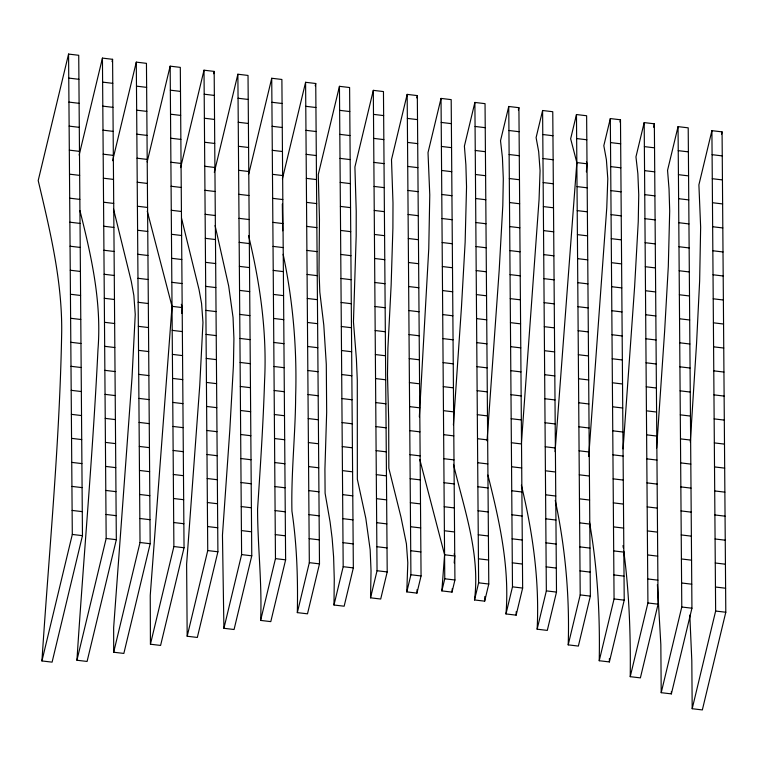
<?xml version="1.0" encoding="UTF-8"?>
<svg xmlns="http://www.w3.org/2000/svg" width="764" height="764" viewBox="0 0 764 764"><rect width="100%" height="100%" fill="white"/><g stroke="black" fill="none" stroke-linecap="round" stroke-linejoin="round"><path stroke-width="1.15" d="M180.619 167.612L204.007 70.192L214.168 71.405L217.902 551.78L197.332 637.453L187.18 636.24L186.617 564.185L199.748 385.514L202.966 322.494L201.572 303.499L199.003 289.441L181.488 218.103M656.648 448L664.623 331.328L668.309 266.388L669.694 211.017L669.035 188.966L667.555 170.315L678.05 126.633L688.202 127.836L691.936 608.211L671.375 693.884L661.213 692.681L660.841 644.644L657.393 584.594M671.375 693.884L671.375 691.515M214.302 172.387L237.871 74.223L248.023 75.435L251.767 555.81L234.07 629.507L223.909 628.304L222.458 535.153L229.811 430.151L233.421 365.526L233.918 338.643L233.049 317.49L228.684 286.042L215.076 225.533M623.08 448.869L634.636 286.376L638.246 221.751L638.742 194.868L637.864 173.714L635.954 156.868L644.186 122.603L654.347 123.806L658.081 604.181L640.385 677.878L630.233 676.675C630.701 634.779 629.259 592.797 623.777 551.226M248.778 173.839L271.726 78.262L281.887 79.466L285.621 559.84L270.79 621.619L260.629 620.416C262.176 583.257 257.63 546.279 257.573 509.187C260.371 466.412 263.246 423.628 264.583 380.778C267.075 331.834 260.018 283.1 248.558 235.627M588.738 456.442L606.769 207.76L607.791 178.719L606.396 159.724L603.818 145.666L610.321 118.573L620.483 119.776L624.217 600.151L609.385 661.93L599.234 660.726C600.093 614.351 597.524 567.833 589.464 522.118M609.385 661.93L609.405 658.492M282.432 178.757L305.59 82.292L315.742 83.496L319.486 563.87L307.491 613.826L297.33 612.613C297.998 578.711 296.929 544.694 291.934 511.106C291.065 472.849 295.42 434.706 295.649 396.449C297.091 348.766 293.004 300.987 283.138 254.316M555.065 451.658L576.839 162.579L570.651 138.771L576.467 114.543L586.628 115.746L590.362 596.121L578.367 646.077L568.206 644.864C569.724 596.407 565.36 547.864 555.256 500.449M333.983 605.012L334.269 579.026L333.61 556.966L332.139 538.324L330.096 522.022L325.101 493.229L324.92 469.211L326.667 412.302L326.295 364.266L323.793 325.101L319.81 292.087L319.018 270.599L319.457 219.172L318.273 174.526L339.445 86.322L349.606 87.526L353.34 567.9L344.144 606.215L333.983 605.012L343.189 566.687L339.445 86.322M521.459 442.566L539.05 199.7L540.072 170.658L538.677 151.664L536.099 137.596L542.602 110.503L552.764 111.716L556.498 592.09L547.301 630.405L537.14 629.192C539.594 580.65 532.728 532.298 521.382 485.197M370.54 597.82L371.037 570.937L370.168 549.774L365.813 518.336L357.342 479.219L357.294 380.224L356.406 359.128L353.455 321.835L356.177 236.105L356.225 211.084L354.907 166.982L373.309 90.353L383.461 91.565L387.205 571.93L380.701 599.024L370.54 597.82L377.044 570.727L373.309 90.353M487.05 440.818L499.188 270.255L502.808 205.621L503.304 178.747L502.425 157.585L500.515 140.748L508.748 106.473L518.909 107.686L522.643 588.06L516.139 615.154L505.978 613.941C509.779 566.793 499.36 520.446 487.9 475.074M516.139 615.154L516.206 611.639M406.792 591.89L407.804 562.848L406.419 543.853L400.957 516.999L388.838 468.284L388.675 419.379L387.482 374.742L387.902 348.183L391.139 285.125L392.897 228.216L392.992 203.004L391.502 159.628L407.164 94.383L417.325 95.595L421.059 575.961L416.953 593.103L406.792 591.89L410.908 574.757L407.164 94.383M416.953 593.103L417.068 589.617M453.405 424.994L461.466 307.138L465.142 242.207L466.537 186.827L465.878 164.776L464.397 146.134L474.883 102.443L485.044 103.656L488.779 584.03L484.672 601.163L474.511 599.95C480.384 553.413 463.987 508.881 453.491 464.331M484.672 601.163L484.834 596.512M79.141 155.102L102.433 58.102L112.585 59.315L116.329 539.68L87.086 661.452L76.935 660.239C83.629 556.612 92.912 453.138 97.983 349.396C101.774 302.248 91.355 255.902 79.905 210.53M690.293 442.146L696.567 343.313L699.643 280.923L700.645 227.166L698.898 184.85L711.905 130.663L722.066 131.876L725.8 612.241L702.345 709.928L692.194 708.715L691.812 660.679L689.806 615.096M41.934 660.946C49.106 550.882 59.869 440.933 61.712 330.602C61.97 279.634 49.851 229.849 38.2 180.571L68.569 54.072L78.73 55.285L82.464 535.65L52.095 662.149L41.934 660.946L72.303 534.447L68.569 54.072M147.251 211.131L172.015 306.354L150.241 595.433L150.432 644.224L160.593 645.427L184.048 547.75L180.304 67.375L170.152 66.162L147.156 161.939M181.737 313.393L182.176 307.558L181.335 304.311M419.331 416.915L428.766 248.672L429.769 194.915L428.021 152.599L441.029 98.413L451.19 99.626L454.924 579.991L452.011 592.11L441.859 590.897L444.581 554.769L419.808 459.546M452.011 592.11L452.278 588.614M454.208 562.972L454.733 555.972L454.169 553.814M586.38 171.948L587 163.782L586.437 161.624M112.031 61.626L112.585 59.315M112.623 160.707L136.288 62.132L146.449 63.345L150.183 543.71L123.844 653.43L113.683 652.227L113.655 627.53L132.029 377.454L135.247 314.434L133.853 295.439L131.284 281.372L113.492 208.944M213.614 73.726L214.168 71.405M76.935 660.239L106.167 538.477L102.433 58.102M113.683 652.227L140.022 542.507L136.288 62.132M150.432 644.224L173.886 546.537L170.152 66.162M315.198 85.797L315.742 83.496M187.18 636.24L207.741 550.567L204.007 70.192M223.909 628.304L241.605 554.597L237.871 74.223M260.629 620.416L275.47 558.627L271.726 78.262M416.772 97.878L417.325 95.595M297.33 612.613L309.324 562.657L305.59 82.292M518.355 109.968L518.909 107.686M441.859 590.897L444.763 578.787L441.029 98.413M474.511 599.95L478.627 582.817L474.883 102.443M619.938 122.039L620.483 119.776M505.978 613.941L512.482 586.847L508.748 106.473M653.526 127.235L654.347 123.806M537.14 629.192L546.346 590.878L542.602 110.503M568.206 644.864L580.201 594.908L576.467 114.543M721.512 134.177L722.066 131.876M599.234 660.726L614.065 598.938L610.321 118.573M630.233 676.675L647.92 602.968L644.186 122.603M661.213 692.681L681.784 607.008L678.05 126.633M692.194 708.715L715.639 611.038L711.905 130.663M68.76 78.09L78.912 79.303M102.615 82.12L112.776 83.333M136.479 86.151L146.631 87.363M170.334 90.181L180.495 91.394M204.198 94.211L214.35 95.424M238.053 98.25L248.214 99.454M271.917 102.28L282.069 103.484M305.772 106.311L315.933 107.514M339.636 110.341L349.788 111.544M373.491 114.371L383.652 115.584M407.355 118.401L417.516 119.614M441.21 122.431L451.371 123.644M475.074 126.461L485.236 127.674M508.929 130.491L519.09 131.704M542.793 134.521L552.955 135.734M576.658 138.561L586.809 139.764M610.512 142.591L620.674 143.794M644.377 146.621L654.528 147.824M678.231 150.651L688.393 151.864M712.096 154.681L722.247 155.894M68.941 102.109L79.103 103.321M102.806 106.139L112.957 107.352M136.66 110.169L146.822 111.382M170.525 114.199L180.676 115.412M204.38 118.229L214.541 119.442M238.244 122.269L248.395 123.472M272.099 126.299L282.26 127.502M305.963 130.329L316.124 131.532M339.818 134.359L349.979 135.562M373.682 138.389L383.843 139.602M407.537 142.419L417.698 143.632M441.401 146.449L451.562 147.662M475.265 150.479L485.417 151.692M509.12 154.509L519.281 155.722M542.984 158.54L553.136 159.752M576.839 162.579L587 163.782M610.703 166.609L620.855 167.813M644.558 170.639L654.719 171.843M678.422 174.669L688.574 175.882M712.277 178.7L722.438 179.912M69.132 126.127L79.284 127.34M102.987 130.157L113.148 131.37M136.852 134.187L147.003 135.4M170.706 138.217L180.867 139.43M204.571 142.247L214.732 143.46M238.425 146.287L248.587 147.49M272.29 150.317L282.451 151.52M306.144 154.347L316.306 155.55M340.009 158.377L350.17 159.59M373.863 162.407L384.025 163.62M407.728 166.437L417.889 167.65M441.592 170.468L451.744 171.68M475.447 174.498L485.608 175.71M509.311 178.528L519.463 179.741M543.166 182.567L553.327 183.771M577.03 186.597L587.182 187.801M610.885 190.628L621.046 191.831M644.749 194.658L654.901 195.861M678.604 198.688L688.765 199.901M712.468 202.718L722.62 203.931M69.314 150.145L79.475 151.358M103.178 154.175L113.339 155.388M137.033 158.205L147.194 159.418M170.897 162.235L181.058 163.448M204.752 166.265L214.913 167.478M238.616 170.305L248.778 171.508M272.471 174.335L282.632 175.539M306.335 178.365L316.497 179.569M340.2 182.395L350.351 183.608M374.054 186.426L384.216 187.638M407.919 190.456L418.07 191.668M441.773 194.486L451.935 195.699M475.638 198.516L485.789 199.729M509.493 202.546L519.654 203.759M543.357 206.586L553.508 207.789M577.212 210.616L587.373 211.819M611.076 214.646L621.227 215.849M644.931 218.676L655.092 219.889M678.795 222.706L688.947 223.919M712.65 226.736L722.811 227.949M69.505 174.163L79.666 175.376M103.36 178.193L113.521 179.406M137.224 182.224L147.385 183.436M171.079 186.254L181.24 187.466M204.943 190.293L215.104 191.497M238.807 194.323L248.959 195.527M272.662 198.353L282.823 199.557M306.526 202.384L316.678 203.587M340.381 206.414L350.542 207.627M374.245 210.444L384.397 211.657M408.1 214.474L418.261 215.687M441.964 218.504L452.116 219.717M475.819 222.534L485.98 223.747M509.684 226.564L519.835 227.777M543.538 230.604L553.699 231.807M577.403 234.634L587.554 235.837M611.257 238.664L621.418 239.867M645.122 242.694L655.273 243.907M678.976 246.724L689.138 247.937M712.841 250.754L723.002 251.967M69.686 198.182L79.848 199.394M103.551 202.212L113.712 203.425M137.405 206.242L147.567 207.455M171.27 210.272L181.431 211.485M205.134 214.312L215.286 215.515M238.989 218.342L249.15 219.545M272.853 222.372L283.005 223.575M306.708 226.402L316.869 227.615M340.572 230.432L350.724 231.645M374.427 234.462L384.588 235.675M408.291 238.492L418.443 239.705M442.146 242.522L452.307 243.735M476.01 246.552L486.162 247.765M509.865 250.592L520.026 251.795M543.729 254.622L553.881 255.825M577.584 258.652L587.745 259.856M611.448 262.682L621.609 263.886M645.303 266.712L655.464 267.925M679.167 270.743L689.329 271.955M713.022 274.773L723.183 275.985M69.877 222.2L80.039 223.413M103.742 226.23L113.893 227.443M137.596 230.26L147.758 231.473M171.461 234.29L181.612 235.503M205.315 238.33L215.477 239.533M239.18 242.36L249.331 243.563M273.034 246.39L283.196 247.593M306.899 250.42L317.05 251.633M340.754 254.45L350.915 255.663M374.618 258.48L384.769 259.693M408.473 262.51L418.634 263.723M442.337 266.541L452.489 267.753M476.192 270.571L486.353 271.783M510.056 274.61L520.217 275.814M543.911 278.64L554.072 279.844M577.775 282.67L587.936 283.874M611.63 286.701L621.791 287.904M645.494 290.731L655.655 291.943M679.349 294.761L689.51 295.974M713.213 298.791L723.374 300.004M70.068 246.218L80.22 247.431M103.923 250.248L114.084 251.461M137.787 254.278L147.939 255.491M171.642 258.318L181.803 259.521M205.506 262.348L215.658 263.551M239.361 266.378L249.522 267.581M273.226 270.408L283.377 271.612M307.08 274.438L317.241 275.651M340.945 278.468L351.096 279.681M374.799 282.499L384.961 283.711M408.664 286.529L418.815 287.741M442.518 290.559L452.68 291.772M476.383 294.589L486.544 295.802M510.237 298.628L520.399 299.832M544.102 302.659L554.263 303.862M577.956 306.689L588.118 307.892M611.821 310.719L621.982 311.932M645.685 314.749L655.837 315.962M679.54 318.779L689.701 319.992M713.404 322.809L723.556 324.022M70.25 270.236L80.411 271.449M104.114 274.266L114.266 275.479M137.969 278.297L148.13 279.509M171.833 282.336L181.985 283.539M205.688 286.366L215.849 287.57M239.552 290.396L249.704 291.6M273.407 294.426L283.568 295.639M307.271 298.457L317.423 299.669M341.126 302.487L351.287 303.7M374.99 306.517L385.151 307.73M408.845 310.547L419.006 311.76M442.709 314.577L452.871 315.79M476.564 318.617L486.725 319.82M510.428 322.647L520.59 323.85M544.293 326.677L554.444 327.88M578.147 330.707L588.309 331.91M612.012 334.737L622.163 335.95M645.866 338.767L656.028 339.98M679.731 342.797L689.882 344.01M713.586 346.827L723.747 348.04M70.441 294.255L80.592 295.467M104.296 298.285L114.457 299.498M138.16 302.315L148.311 303.528M172.015 306.354L182.176 307.558M205.879 310.385L216.031 311.588M239.734 314.415L249.895 315.618M273.598 318.445L283.759 319.658M307.453 322.475L317.614 323.688M341.317 326.505L351.478 327.718M375.172 330.535L385.333 331.748M409.036 334.565L419.197 335.778M442.891 338.595L453.052 339.808M476.755 342.635L486.916 343.838M510.619 346.665L520.771 347.868M544.474 350.695L554.635 351.898M578.338 354.725L588.49 355.928M612.193 358.755L622.354 359.968M646.058 362.785L656.209 363.998M679.912 366.815L690.073 368.028M713.777 370.846L723.928 372.058M70.622 318.273L80.783 319.486M104.487 322.303L114.638 323.516M138.341 326.343L148.502 327.546M172.206 330.373L182.367 331.576M206.06 334.403L216.222 335.606M239.925 338.433L250.086 339.636M273.779 342.463L283.941 343.676M307.644 346.493L317.805 347.706M341.498 350.523L351.66 351.736M375.363 354.553L385.524 355.766M409.227 358.583L419.379 359.796M443.082 362.613L453.243 363.826M476.946 366.653L487.098 367.856M510.801 370.683L520.962 371.887M544.665 374.713L554.817 375.917M578.52 378.743L588.681 379.956M612.384 382.774L622.536 383.986M646.239 386.804L656.4 388.017M680.103 390.834L690.255 392.047M713.958 394.864L724.119 396.077M70.813 342.291L80.965 343.504M104.668 346.321L114.829 347.534M138.532 350.361L148.693 351.564M172.387 354.391L182.548 355.594M206.251 358.421L216.413 359.624M240.106 362.451L250.267 363.654M273.97 366.481L284.132 367.694M307.835 370.511L317.986 371.724M341.689 374.541L351.851 375.754M375.554 378.572L385.705 379.784M409.408 382.602L419.57 383.814M443.273 386.641L453.424 387.845M477.128 390.671L487.289 391.875M510.992 394.702L521.144 395.905M544.847 398.732L555.008 399.935M578.711 402.762L588.863 403.975M612.566 406.792L622.727 408.005M646.43 410.822L656.582 412.035M680.285 414.852L690.446 416.065M714.149 418.882L724.301 420.095M70.995 366.309L81.156 367.522M104.859 370.339L115.02 371.552M138.714 374.379L148.875 375.582M172.578 378.409L182.739 379.613M206.433 382.439L216.594 383.643M240.297 386.469L250.458 387.682M274.161 390.499L284.313 391.712M308.016 394.53L318.177 395.742M341.88 398.56L352.032 399.773M375.735 402.59L385.896 403.803M409.599 406.62L419.751 407.833M443.454 410.66L453.615 411.863M477.319 414.69L487.47 415.893M511.173 418.72L521.334 419.923M545.038 422.75L555.189 423.953M578.892 426.78L589.054 427.993M612.757 430.81L622.908 432.023M646.611 434.84L656.773 436.053M680.476 438.87L690.637 440.083M714.33 442.9L724.492 444.113M71.186 390.328L81.347 391.54M105.04 394.367L115.202 395.571M138.905 398.397L149.066 399.601M172.769 402.427L182.921 403.631M206.624 406.458L216.785 407.661M240.488 410.488L250.64 411.7M274.343 414.518L284.504 415.731M308.207 418.548L318.359 419.761M342.062 422.578L352.223 423.791M375.926 426.608L386.078 427.821M409.781 430.638L419.942 431.851M443.645 434.678L453.797 435.881M477.5 438.708L487.661 439.911M511.364 442.738L521.516 443.941M545.219 446.768L555.38 447.981M579.083 450.798L589.245 452.011M612.938 454.828L623.099 456.041M646.802 458.858L656.964 460.071M680.657 462.888L690.818 464.101M714.521 466.919L724.683 468.131M71.377 414.346L81.528 415.559M105.231 418.385L115.393 419.589M139.096 422.416L149.247 423.619M172.95 426.446L183.112 427.649M206.815 430.476L216.966 431.679M240.67 434.506L250.831 435.719M274.534 438.536L284.685 439.749M308.389 442.566L318.55 443.779M342.253 446.596L352.405 447.809M376.108 450.626L386.269 451.839M409.972 454.656L420.124 455.869M443.827 458.696L453.988 459.899M477.691 462.726L487.843 463.929M511.546 466.756L521.707 467.96M545.41 470.786L555.571 471.999M579.265 474.816L589.426 476.029M613.129 478.847L623.29 480.059M646.984 482.877L657.145 484.089M680.848 486.907L691.009 488.12M714.712 490.937L724.864 492.15M71.558 438.364L81.719 439.577M105.422 442.404L115.574 443.607M139.277 446.434L149.438 447.637M173.142 450.464L183.293 451.667M206.996 454.494L217.157 455.707M240.861 458.524L251.012 459.737M274.715 462.554L284.877 463.767M308.58 466.584L318.731 467.797M342.434 470.614L352.596 471.827M376.299 474.645L386.45 475.857M410.153 478.684L420.315 479.887M444.018 482.714L454.179 483.918M477.872 486.744L488.034 487.948M511.737 490.774L521.898 491.978M545.591 494.805L555.753 496.017M579.456 498.835L589.617 500.048M613.32 502.865L623.472 504.078M647.175 506.895L657.336 508.108M681.039 510.925L691.191 512.138M714.894 514.955L725.055 516.168M71.749 462.392L81.901 463.595M105.604 466.422L115.765 467.625M139.468 470.452L149.62 471.655M173.323 474.482L183.484 475.685M207.187 478.512L217.339 479.725M241.042 482.542L251.203 483.755M274.906 486.572L285.058 487.785M308.761 490.603L318.922 491.815M342.625 494.633L352.787 495.846M376.48 498.663L386.641 499.876M410.344 502.702L420.506 503.906M444.199 506.733L454.36 507.936M478.063 510.763L488.225 511.966M511.918 514.793L522.079 516.006M545.783 518.823L555.944 520.036M579.647 522.853L589.798 524.066M613.502 526.883L623.663 528.096M647.366 530.913L657.517 532.126M681.221 534.943L691.382 536.156M715.085 538.983L725.237 540.186M71.931 486.41L82.092 487.613M105.795 490.44L115.947 491.644M139.65 494.47L149.811 495.674M173.514 498.5L183.666 499.704M207.369 502.531L217.53 503.743M241.233 506.561L251.394 507.774M275.088 510.591L285.249 511.804M308.952 514.621L319.113 515.834M342.807 518.651L352.968 519.864M376.671 522.681L386.832 523.894M410.526 526.721L420.687 527.924M444.39 530.751L454.551 531.954M478.254 534.781L488.406 535.984M512.109 538.811L522.27 540.024M545.974 542.841L556.125 544.054M579.828 546.871L589.989 548.084M613.693 550.901L623.844 552.114M647.547 554.931L657.709 556.144M681.412 558.961L691.563 560.174M715.266 563.001L725.428 564.204M72.122 510.428L82.273 511.632M105.976 514.459L116.138 515.662M139.841 518.489L149.992 519.692M173.695 522.519L183.857 523.732M207.56 526.549L217.721 527.762M241.414 530.579L251.576 531.792M275.279 534.609L285.44 535.822M309.133 538.639L319.295 539.852M342.998 542.669L353.159 543.882M376.862 546.709L387.014 547.912M410.717 550.739L420.878 551.942M444.581 554.769L454.733 555.972M478.436 558.799L488.597 560.002M512.3 562.829L522.452 564.042M546.155 566.859L556.316 568.072M580.019 570.889L590.171 572.102M613.874 574.92L624.035 576.132M647.738 578.95L657.89 580.163M681.593 582.98L691.754 584.193M715.457 587.019L725.609 588.223M72.303 534.447L82.464 535.65M106.167 538.477L116.329 539.68M140.022 542.507L150.183 543.71M173.886 546.537L184.048 547.75M207.741 550.567L217.902 551.78M241.605 554.597L251.767 555.81M275.47 558.627L285.621 559.84M309.324 562.657L319.486 563.87M343.189 566.687L353.34 567.9M377.044 570.727L387.205 571.93M410.908 574.757L421.059 575.961M444.763 578.787L454.924 579.991M478.627 582.817L488.779 584.03M512.482 586.847L522.643 588.06M546.346 590.878L556.498 592.09M580.201 594.908L590.362 596.121M614.065 598.938L624.217 600.151M647.92 602.968L658.081 604.181M681.784 607.008L691.936 608.211M715.639 611.038L725.8 612.241M623.004 545.572L623.319 547.836M282.327 203.998L282.69 230.795"/></g></svg>
